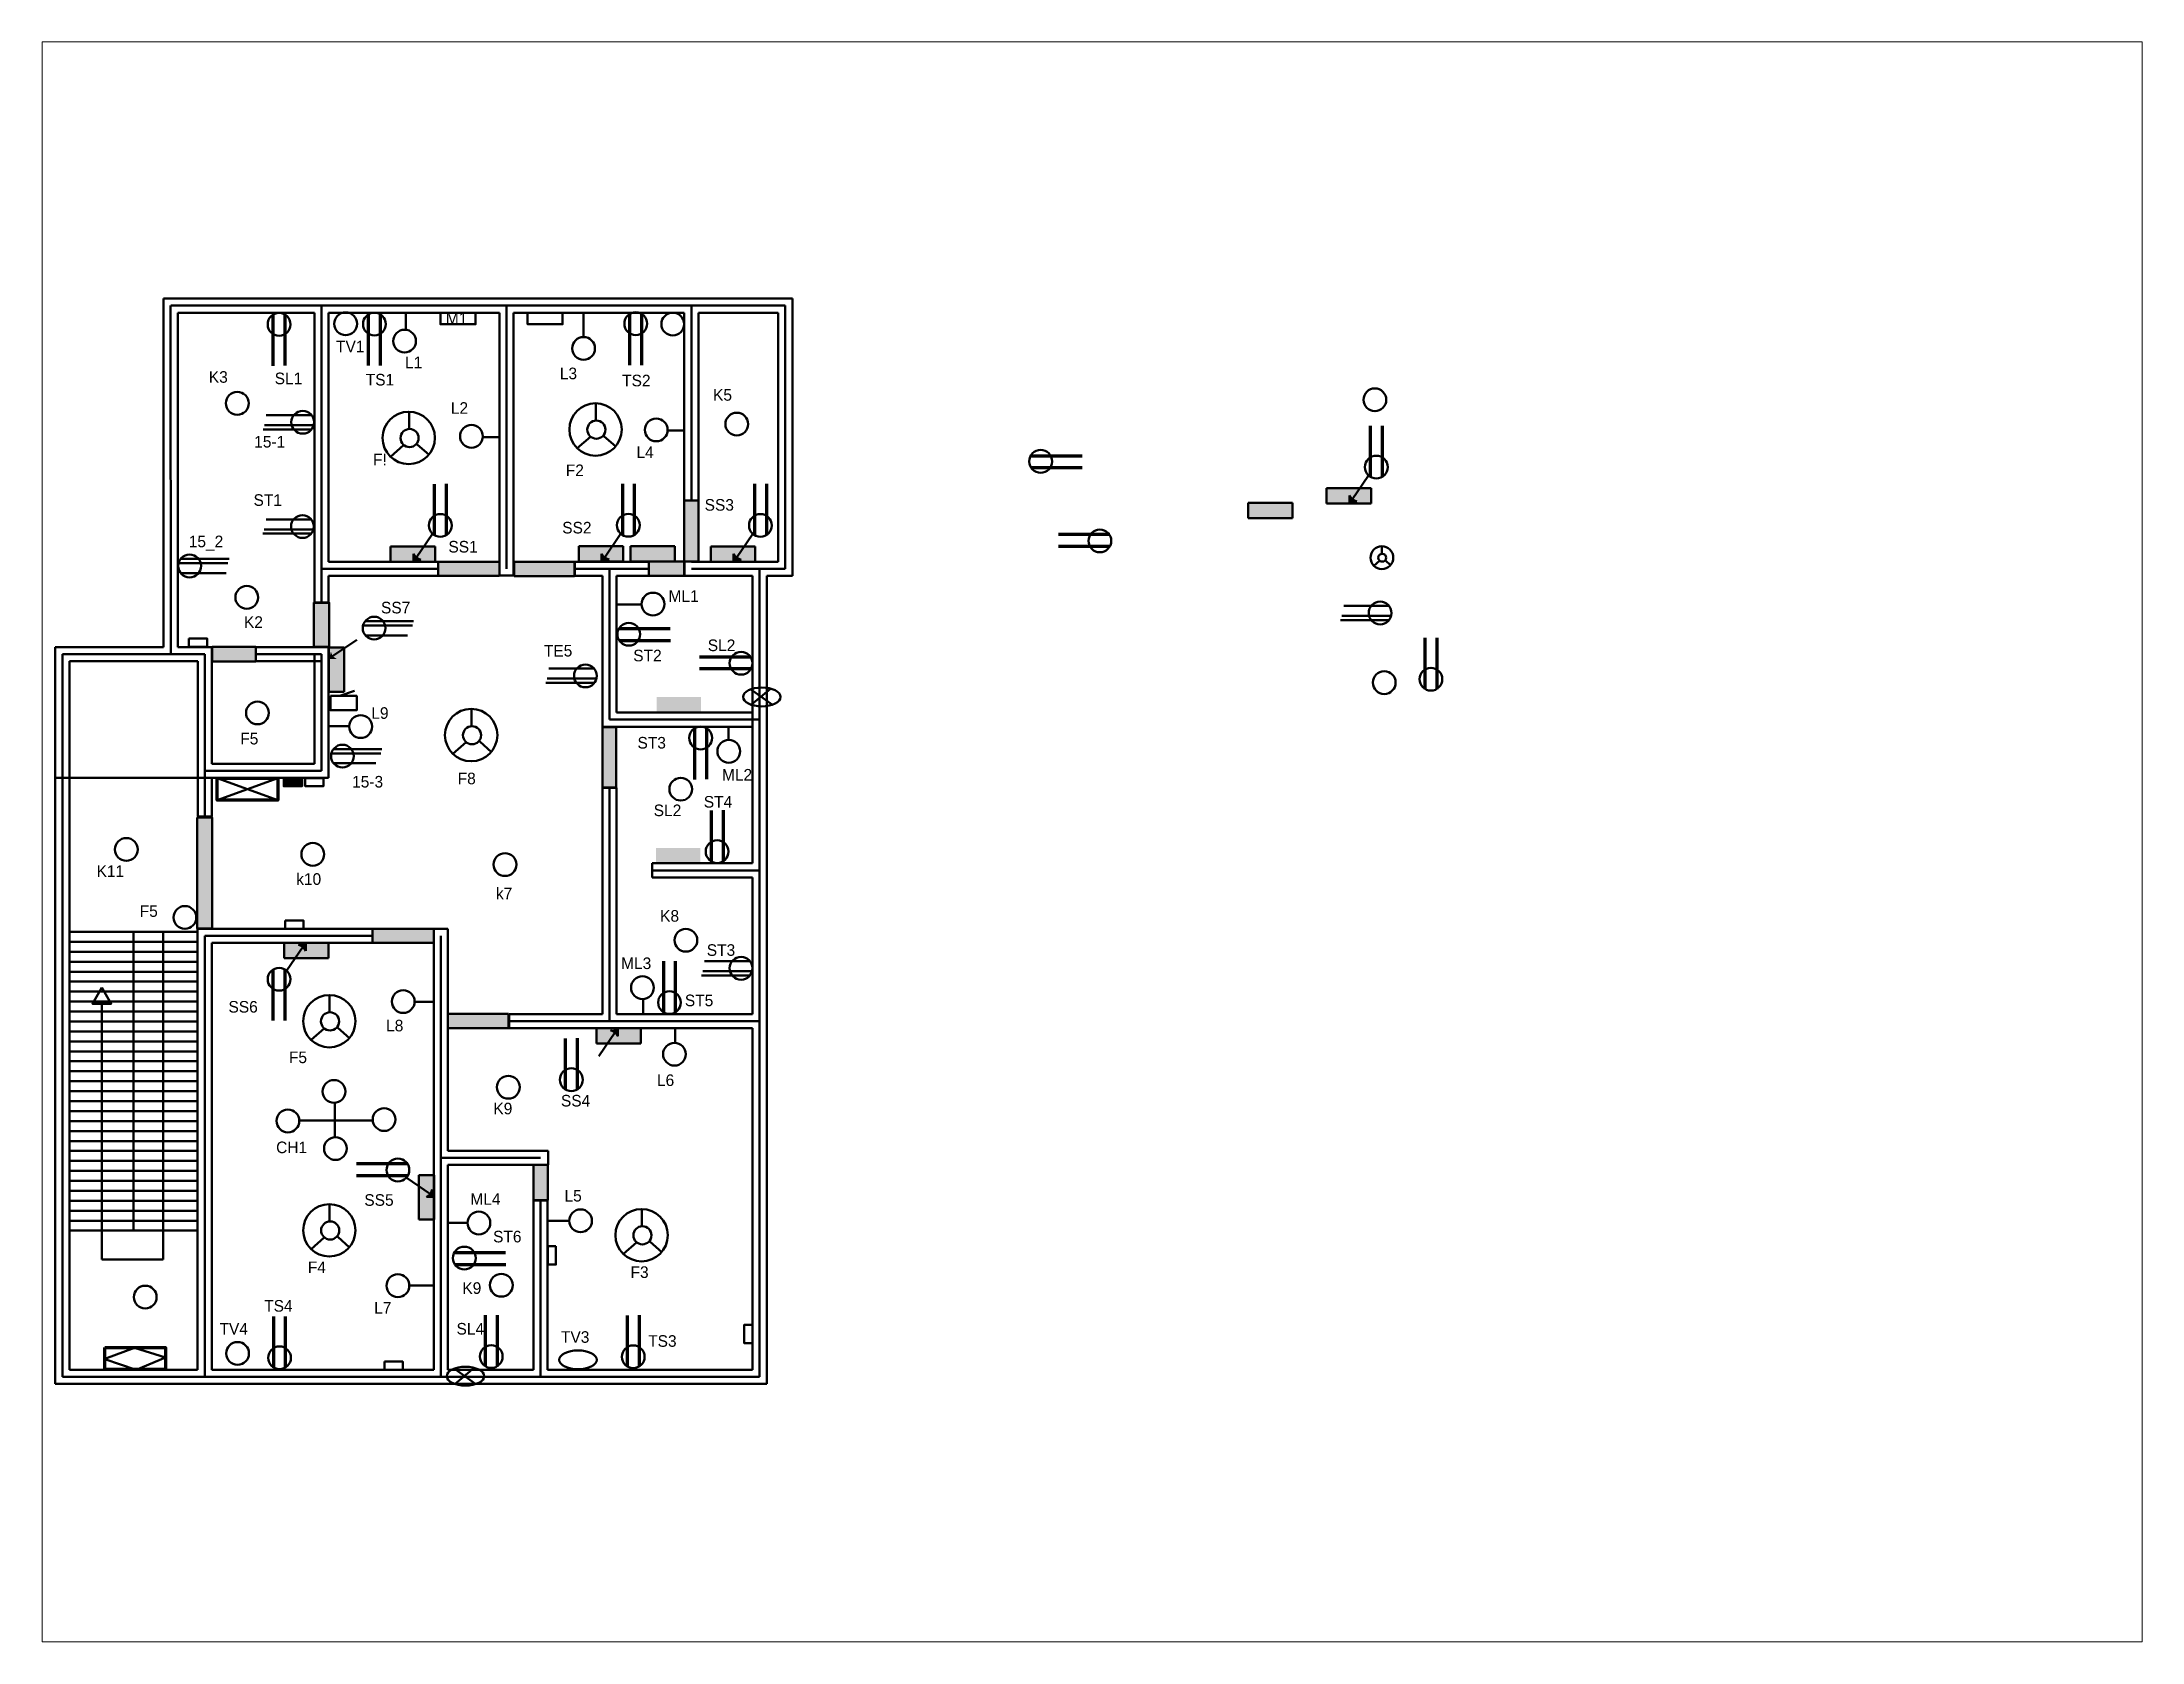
# Paper-space layout 'Layout1' of a CAD drawing. Header units: feet. Extents: x 1.05 to 9.45, y 0.8 to 7.2.
# The model-space entities are those that its viewports show. They can reach past a viewport. Long polylines and large blocks are cut down to what shows.
import ezdxf

# ---------------------------------------------------------------- set-up
doc = ezdxf.new("R2010")
doc.units = ezdxf.units.FT
doc.header["$LTSCALE"] = 0.5
doc.header["$MEASUREMENT"] = 0
doc.linetypes.add('ACAD_ISO03W100', pattern=[30, 12, -18])
doc.layers.add('Mota Line', color=7, linetype='Continuous', lineweight=70)

msp = doc.modelspace()

# ---------------------------------------------------------------- hatches: boundary and pattern name
at = {"lineweight": 50, "ltscale": 0.5, "true_color": 0xffffff}
h = msp.add_hatch(color=7, dxfattribs=at)
h.set_gradient(color1=(99, 100, 102), color2=(99, 100, 102), tint=1)
h.paths.add_polyline_path([(1387.7, 753.7), (1364.2, 753.7), (1364.2, 743), (1395.4, 743), (1395.4, 753.7), (1387.7, 753.7), (1382.2, 745.6), (1385.5, 744.4), (1380.2, 743.1), (1380.2, 748.5), (1382.2, 745.6), (1382.2, 745.6)])
h = msp.add_hatch(color=7, dxfattribs=at)
h.set_gradient(color1=(114, 116, 48), color2=(114, 116, 48), tint=1)
h.paths.add_polyline_path([(922.8, 745), (912.7, 745), (912.7, 702.1), (922.8, 702.1)])
h = msp.add_hatch(color=7, dxfattribs=at)
h.set_gradient(color1=(99, 100, 102), color2=(99, 100, 102), tint=1)
h.paths.add_polyline_path([(1332.6, 743.4), (1309.1, 743.4), (1309.1, 732.7), (1340.3, 732.7), (1340.3, 743.4), (1332.6, 743.4), (1327.1, 735.3), (1330.3, 734.1), (1325.1, 732.8), (1325.1, 738.2), (1327.1, 735.3), (1327.1, 735.3)])
h = msp.add_hatch(color=7, dxfattribs=at)
h.set_gradient(color1=(99, 100, 102), color2=(99, 100, 102), tint=1)
h.paths.add_polyline_path([(1340.3, 743.4), (1309.1, 743.4), (1309.1, 732.7), (1340.3, 732.7)])
h = msp.add_hatch(color=7, dxfattribs=at)
h.set_gradient(color2=(0, 0, 0), tint=1)
h.paths.add_polyline_path([(1382.2, 745.6), (1382.2, 745.6), (1380.2, 748.5), (1380.2, 743.1), (1385.5, 744.4)])
h = msp.add_hatch(color=7, dxfattribs=at)
h.set_gradient(color1=(99, 100, 102), color2=(99, 100, 102), tint=1)
h.paths.add_polyline_path([(729.8, 712.7), (706.3, 712.7), (706.3, 702), (737.5, 702), (737.5, 712.7), (729.8, 712.7), (724.3, 704.6), (727.6, 703.4), (722.3, 702.1), (722.3, 707.5), (724.3, 704.6), (724.3, 704.6)])
h = msp.add_hatch(color=7, dxfattribs=at)
h.set_gradient(color1=(99, 100, 102), color2=(99, 100, 102), tint=1)
h.paths.add_polyline_path([(862, 712.8), (838.6, 712.8), (838.6, 702.1), (869.8, 702.1), (869.8, 712.8), (862, 712.8), (856.6, 704.8), (859.8, 703.5), (854.6, 702.2), (854.6, 707.6), (856.6, 704.8), (856.6, 704.8)])
h = msp.add_hatch(color=7, dxfattribs=at)
h.set_gradient(color1=(99, 100, 102), color2=(99, 100, 102), tint=1)
h.paths.add_polyline_path([(898.3, 712.9), (874.9, 712.9), (874.9, 702.2), (906.1, 702.2), (906.1, 712.9), (898.3, 712.9), (892.9, 704.8), (896.1, 703.6), (890.9, 702.3), (890.9, 707.7), (892.9, 704.8), (892.9, 704.8)])
h = msp.add_hatch(color=7, dxfattribs=at)
h.set_gradient(color1=(99, 100, 102), color2=(99, 100, 102), tint=1)
h.paths.add_polyline_path([(906.1, 712.9), (874.9, 712.9), (874.9, 702.2), (906.1, 702.2)])
h = msp.add_hatch(color=7, dxfattribs=at)
h.set_gradient(color1=(99, 100, 102), color2=(99, 100, 102), tint=1)
h.paths.add_polyline_path([(954.8, 712.7), (931.4, 712.7), (931.4, 702), (962.6, 702), (962.6, 712.7), (954.8, 712.7), (949.4, 704.6), (952.6, 703.4), (947.4, 702.1), (947.4, 707.5), (949.4, 704.6), (949.4, 704.6)])
h = msp.add_hatch(color=7, dxfattribs=at)
h.set_gradient(color2=(0, 0, 0), tint=1)
h.paths.add_polyline_path([(724.3, 704.6), (724.3, 704.6), (722.3, 707.5), (722.3, 702.1), (727.6, 703.4)])
h = msp.add_hatch(color=7, dxfattribs=at)
h.set_gradient(color1=(114, 116, 48), color2=(114, 116, 48), tint=1)
h.paths.add_polyline_path([(782.7, 697), (782.7, 697), (782.7, 702), (739.7, 702), (739.7, 692.1), (782.7, 692.1)])
h = msp.add_hatch(color=7, dxfattribs=at)
h.set_gradient(color1=(114, 116, 48), color2=(114, 116, 48), tint=1)
h.paths.add_polyline_path([(835.5, 702), (793.2, 702), (793.2, 691.9), (835.5, 691.9)])
h = msp.add_hatch(color=7, dxfattribs=at)
h.set_gradient(color2=(0, 0, 0), tint=1)
h.paths.add_polyline_path([(856.6, 704.8), (856.6, 704.8), (854.6, 707.6), (854.6, 702.2), (859.8, 703.5)])
h = msp.add_hatch(color=7, dxfattribs=at)
h.set_gradient(color1=(114, 116, 48), color2=(114, 116, 48), tint=1)
h.paths.add_polyline_path([(912.6, 702.1), (887.7, 702.1), (887.7, 692), (912.6, 692)])
h = msp.add_hatch(color=7, dxfattribs=at)
h.set_gradient(color2=(0, 0, 0), tint=1)
h.paths.add_polyline_path([(949.4, 704.6), (949.4, 704.6), (947.4, 707.5), (947.4, 702.1), (952.6, 703.4)])
h = msp.add_hatch(color=7, dxfattribs=at)
h.set_gradient(color1=(114, 116, 48), color2=(114, 116, 48), tint=1)
h.paths.add_polyline_path([(663.1, 673.2), (662.7, 673.2), (662.7, 673), (652.3, 673), (652.3, 642.2), (663.1, 642.2)])
h = msp.add_hatch(color=7, dxfattribs=at)
h.set_gradient(color1=(114, 116, 48), color2=(114, 116, 48), tint=1)
h.paths.add_polyline_path([(611.5, 642.2), (580.9, 642.2), (580.9, 631.9), (611.5, 631.9)])
h = msp.add_hatch(color=7, dxfattribs=at)
h.set_gradient(color1=(99, 100, 102), color2=(99, 100, 102), tint=1)
h.paths.add_polyline_path([(673.6, 641.6), (662.9, 641.6), (662.9, 610.4), (673.6, 610.4)])
h = msp.add_hatch(color=7, dxfattribs=at)
h.set_gradient(color2=(0, 0, 0), tint=1)
h.paths.add_polyline_path([(665.5, 635.6), (665.5, 635.6), (668.4, 633.6), (663, 633.6), (664.3, 638.8)])
h = msp.add_hatch(color=7, dxfattribs=at)
h.set_gradient(color1=(99, 100, 102), color2=(99, 100, 102), tint=1)
h.paths.add_polyline_path([(924.4, 606.9), (893.2, 606.9), (893.2, 596.2), (924.4, 596.2)])
h = msp.add_hatch(color=7, dxfattribs=at)
h.set_gradient(color1=(114, 116, 48), color2=(114, 116, 48), tint=1)
h.paths.add_polyline_path([(864.7, 585.7), (855.2, 585.7), (855.2, 543.3), (864.7, 543.3)])
h.paths.add_polyline_path([(580.9, 522.1), (570.4, 522.1), (570.4, 444.2), (580.9, 444.2)])
h = msp.add_hatch(color=7, dxfattribs=at)
h.set_gradient(color1=(114, 116, 48), color2=(114, 116, 48), tint=1)
h.paths.add_polyline_path([(644, 549.9), (631.2, 549.9), (631.2, 544.1), (644, 544.1)])
h = msp.add_hatch(color=7, dxfattribs=at)
h.set_gradient(color1=(99, 100, 102), color2=(99, 100, 102), tint=1)
h.paths.add_polyline_path([(923.9, 500.8), (892.7, 500.8), (892.7, 490.1), (923.9, 490.1)])
h = msp.add_hatch(color=7, dxfattribs=at)
h.set_gradient(color1=(114, 116, 48), color2=(114, 116, 48), tint=1)
h.paths.add_polyline_path([(736.6, 444), (693.6, 444), (693.6, 434.1), (736.6, 434.1)])
h = msp.add_hatch(color=7, dxfattribs=at)
h.set_gradient(color1=(99, 100, 102), color2=(99, 100, 102), tint=1)
h.paths.add_polyline_path([(639.3, 423.3), (662.7, 423.3), (662.7, 434), (631.5, 434), (631.5, 423.3), (639.3, 423.3), (644.8, 431.4), (641.5, 432.6), (646.7, 433.9), (646.7, 428.5), (644.8, 431.4), (644.8, 431.4)])
h = msp.add_hatch(color=7, dxfattribs=at)
h.set_gradient(color2=(0, 0, 0), tint=1)
h.paths.add_polyline_path([(644.8, 431.4), (644.8, 431.4), (646.7, 428.5), (646.7, 433.9), (641.5, 432.6)])
h = msp.add_hatch(color=7, dxfattribs=at)
h.set_gradient(color1=(114, 116, 48), color2=(114, 116, 48), tint=1)
h.paths.add_polyline_path([(789.2, 384.1), (746.6, 384.1), (746.6, 374), (789.2, 374)])
h = msp.add_hatch(color=7, dxfattribs=at)
h.set_gradient(color1=(99, 100, 102), color2=(99, 100, 102), tint=1)
h.paths.add_polyline_path([(858.6, 363.4), (882.1, 363.4), (882.1, 374.1), (850.9, 374.1), (850.9, 363.4), (858.6, 363.4), (864.1, 371.4), (860.9, 372.7), (866.1, 373.9), (866.1, 368.5), (864.1, 371.4), (864.1, 371.4)])
h = msp.add_hatch(color=7, dxfattribs=at)
h.set_gradient(color2=(0, 0, 0), tint=1)
h.paths.add_polyline_path([(864.1, 371.4), (864.1, 371.4), (866.1, 368.5), (866.1, 373.9), (860.9, 372.7)])
h = msp.add_hatch(color=7, dxfattribs=at)
h.set_gradient(color1=(99, 100, 102), color2=(99, 100, 102), tint=1)
h.paths.add_polyline_path([(726.2, 263), (726.2, 239.6), (736.9, 239.6), (736.9, 270.8), (726.2, 270.8), (726.2, 263), (734.2, 257.5), (735.5, 260.8), (736.7, 255.5), (731.4, 255.5), (734.2, 257.5), (734.2, 257.5)])
h = msp.add_hatch(color=7, dxfattribs=at)
h.set_gradient(color1=(114, 116, 48), color2=(114, 116, 48), tint=1)
h.paths.add_polyline_path([(816.7, 278), (806.6, 278), (806.6, 253.2), (816.7, 253.2)])
h = msp.add_hatch(color=7, dxfattribs=at)
h.set_gradient(color2=(0, 0, 0), tint=1)
h.paths.add_polyline_path([(734.2, 257.5), (734.2, 257.5), (731.4, 255.5), (736.7, 255.5), (735.5, 260.8)])

# ---------------------------------------------------------------- linework, layer by layer
at = {"linetype": 'Continuous', "lineweight": 50, "ltscale": 0.5}
for p, q in [((546.6, 882.1), (546.6, 887)), ((551.7, 887), (546.6, 887)), ((551.7, 887), (575.7, 887)), ((575.7, 887), (657.7, 887)), ((657.7, 887), (787.7, 887)), ((787.7, 887), (917.7, 887)), ((917.7, 887), (983.7, 887)), ((983.7, 887), (988.7, 887)), ((988.7, 882), (988.7, 887)), ((546.6, 882.1), (546.7, 642)), ((556.6, 877), (575.7, 877)), ((556.6, 877), (556.7, 642)), ((575.7, 877), (652.7, 877)), ((652.7, 877), (652.7, 697)), ((662.7, 877), (782.7, 877)), ((662.7, 877), (662.7, 702)), ((782.7, 882.2), (782.7, 882)), ((782.7, 877), (782.7, 697)), ((792.7, 882.2), (792.7, 882)), ((792.7, 877), (912.7, 877)), ((792.7, 877), (792.7, 692.2)), ((912.7, 877), (912.7, 745)), ((922.7, 877), (978.7, 877)), ((922.7, 877), (922.7, 745)), ((978.7, 877), (978.7, 702)), ((988.7, 882), (988.7, 697)), ((912.7, 745), (922.7, 745)), ((652.7, 697), (652.7, 673)), ((739.7, 702), (662.7, 702)), ((739.7, 702), (739.7, 692)), ((887.7, 702), (835.7, 702)), ((835.7, 702), (835.7, 692)), ((887.7, 702), (887.7, 692)), ((912.8, 702.1), (912.8, 692)), ((978.7, 702), (917.7, 702)), ((988.7, 697), (988.7, 692)), ((739.7, 692), (662.7, 692)), ((662.7, 692), (662.7, 673)), ((783.3, 692.2), (793.3, 692.2)), ((855.1, 692), (835.7, 692)), ((855.1, 591), (855.1, 692)), ((887.7, 692), (865.1, 692)), ((865.1, 596), (865.1, 692)), ((960.6, 692), (912.8, 692)), ((960.6, 591), (960.6, 692)), ((983.7, 692), (970.6, 692)), ((970.6, 591), (970.6, 692)), ((983.7, 692), (988.7, 692)), ((652.7, 673), (662.7, 673)), ((470.6, 637), (470.6, 642)), ((475.6, 642), (470.6, 642)), ((470.6, 637), (470.6, 555)), ((470.6, 637), (470.6, 129)), ((546.7, 642), (475.6, 642)), ((546.7, 637), (546.7, 637)), ((551.7, 642), (551.7, 642)), ((556.7, 642), (575.7, 642)), ((575.7, 642), (580.7, 642)), ((580.7, 637), (580.7, 642)), ((580.7, 637), (580.7, 560)), ((611.7, 642), (657.7, 642)), ((652.7, 637), (652.7, 560)), ((657.7, 642), (662.7, 642)), ((662.7, 637), (662.7, 642)), ((662.7, 637), (662.7, 555)), ((551.7, 632), (480.6, 632)), ((480.6, 632), (480.6, 555)), ((480.6, 632), (480.6, 444)), ((551.7, 632), (570.7, 632)), ((570.7, 632), (570.7, 555)), ((611.7, 632), (657.7, 632)), ((855.1, 591), (855.1, 586)), ((960.6, 596), (865.1, 596)), ((960.6, 490), (960.6, 591)), ((970.6, 485), (970.6, 591)), ((860.1, 586), (855.1, 586)), ((960.6, 586), (860.1, 586)), ((580.7, 550), (470.6, 550)), ((570.7, 555), (570.7, 523)), ((580.7, 560), (652.7, 560)), ((580.7, 550), (580.7, 523)), ((580.7, 550), (657.7, 550)), ((657.7, 550), (662.7, 550)), ((662.7, 555), (662.7, 550)), ((855.1, 543), (855.1, 384)), ((855.1, 543), (865.1, 543)), ((865.1, 543), (865.1, 384)), ((570.7, 523), (580.7, 523)), ((960.6, 490), (890.1, 490)), ((890.1, 490), (890.1, 480)), ((960.6, 480), (890.1, 480)), ((960.6, 384), (960.6, 480)), ((970.6, 379), (970.6, 485)), ((480.6, 444), (480.6, 434)), ((570.6, 434), (570.6, 444)), ((575.7, 444), (570.6, 444)), ((693.6, 444), (575.7, 444)), ((693.6, 444), (693.6, 434)), ((736.6, 444), (746.6, 444)), ((746.6, 288), (746.6, 444)), ((570.6, 441.8), (480.6, 441.8)), ((570.6, 434.8), (480.6, 434.8)), ((480.6, 434), (480.6, 134)), ((525.6, 441.8), (525.6, 231.8)), ((546.3, 441.8), (546.3, 211.5)), ((570.6, 134), (570.6, 434)), ((580.6, 134), (580.6, 434)), ((693.6, 434), (580.6, 434)), ((736.6, 134), (736.6, 439)), ((570.6, 427.8), (480.6, 427.8)), ((570.6, 420.8), (480.6, 420.8)), ((570.6, 413.8), (480.6, 413.8)), ((570.6, 406.8), (480.6, 406.8)), ((570.6, 399.8), (480.6, 399.8)), ((570.6, 392.8), (480.6, 392.8)), ((570.6, 385.8), (480.6, 385.8)), ((503.3, 211.5), (503.3, 391.3)), ((855.1, 384), (789.6, 384)), ((789.6, 384), (789.6, 374)), ((960.6, 384), (865.1, 384)), ((570.6, 378.8), (480.6, 378.8)), ((570.6, 371.8), (480.6, 371.8)), ((960.6, 374), (789.6, 374)), ((960.6, 283), (960.6, 374)), ((970.6, 283), (970.6, 379)), ((570.6, 364.8), (480.6, 364.8)), ((570.6, 357.8), (480.6, 357.8)), ((570.6, 350.8), (480.6, 350.8)), ((570.6, 343.8), (480.6, 343.8)), ((570.6, 336.8), (480.6, 336.8)), ((570.6, 329.8), (480.6, 329.8)), ((570.6, 322.8), (480.6, 322.8)), ((570.6, 315.8), (480.6, 315.8)), ((570.6, 308.8), (480.6, 308.8)), ((570.6, 301.8), (480.6, 301.8)), ((570.6, 294.8), (480.6, 294.8)), ((570.6, 287.8), (480.6, 287.8)), ((570.6, 280.8), (480.6, 280.8)), ((816.9, 288), (746.6, 288)), ((816.9, 288), (816.9, 278)), ((960.6, 134), (960.6, 283)), ((970.6, 129), (970.6, 283)), ((570.6, 273.8), (480.6, 273.8)), ((570.6, 266.8), (480.6, 266.8)), ((746.6, 134), (746.6, 278)), ((811.6, 278), (746.6, 278)), ((570.6, 259.8), (480.6, 259.8)), ((570.6, 252.8), (480.6, 252.8)), ((806.6, 134), (806.6, 253)), ((806.6, 253), (816.6, 253)), ((816.6, 134), (816.6, 253)), ((570.6, 245.8), (480.6, 245.8)), ((570.6, 238.8), (480.6, 238.8)), ((570.6, 231.8), (480.6, 231.8)), ((546.3, 211.5), (503.3, 211.5)), ((480.6, 134), (570.6, 134)), ((575.6, 134), (575.6, 134)), ((580.6, 134), (736.6, 134)), ((746.6, 134), (806.6, 134)), ((816.6, 134), (960.6, 134)), ((470.6, 129), (470.6, 124)), ((475.6, 124), (470.6, 124)), ((475.6, 124), (575.6, 124)), ((575.6, 124), (741.6, 124)), ((741.6, 124), (811.6, 124)), ((811.6, 124), (965.6, 124)), ((965.6, 124), (970.6, 124)), ((970.6, 129), (970.6, 124))]:
    msp.add_line(p, q, dxfattribs=at)
at = {"linetype": 'ACAD_ISO03W100', "lineweight": 50, "ltscale": 0.5}
for p, q in [((551.6, 882.1), (551.7, 637)), ((551.7, 882), (575.7, 882)), ((575.7, 882), (657.7, 882)), ((657.7, 882), (787.7, 882)), ((657.7, 882), (657.7, 697)), ((787.7, 882.2), (787.7, 697)), ((787.7, 882), (917.7, 882)), ((917.7, 882), (983.7, 882)), ((917.7, 882), (917.7, 745)), ((983.7, 882), (983.7, 697)), ((657.7, 697), (657.7, 673)), ((739.7, 697), (657.7, 697)), ((887.7, 697), (835.7, 697)), ((860.1, 591), (860.1, 697)), ((983.7, 697), (917.7, 697)), ((965.6, 591), (965.6, 697)), ((551.7, 637), (475.6, 637)), ((475.6, 637), (475.6, 129)), ((475.6, 637), (475.6, 555)), ((551.7, 637), (575.7, 637)), ((575.7, 637), (575.7, 555)), ((611.7, 637), (657.7, 637)), ((657.7, 637), (657.7, 555)), ((965.6, 591), (860.1, 591)), ((965.6, 485), (965.6, 591)), ((575.7, 555), (575.7, 523)), ((575.7, 555), (657.7, 555)), ((860.1, 543), (860.1, 379)), ((965.6, 485), (890.1, 485)), ((965.6, 379), (965.6, 485)), ((475.6, 439), (475.6, 439)), ((575.6, 129), (575.7, 439)), ((693.6, 439), (575.7, 439)), ((741.6, 129), (741.6, 439)), ((965.6, 379), (789.6, 379)), ((965.6, 283), (965.6, 379)), ((811.6, 283), (741.6, 283)), ((965.6, 129), (965.6, 283)), ((811.6, 129), (811.6, 253)), ((475.6, 129), (575.6, 129)), ((575.6, 129), (741.6, 129)), ((741.6, 129), (811.6, 129)), ((811.6, 129), (965.6, 129))]:
    msp.add_line(p, q, dxfattribs=at)
at = {"color": 7, "lineweight": 50, "ltscale": 0.5, "true_color": 0xffffff}
for p, q in [((717, 865.1), (717, 877.1)), ((841.8, 859.9), (841.8, 876.9)), ((850.6, 801), (850.6, 813)), ((652.4, 798), (617.6, 798)), ((620.9, 805), (618.9, 805)), ((650.6, 805), (620.9, 805)), ((719.3, 795.1), (719.3, 807.1)), ((650.8, 795), (616.7, 795)), ((715.4, 783.9), (706.2, 775.8)), ((725, 784.4), (733.3, 777)), ((771.1, 789.6), (782.7, 789.6)), ((846.7, 789.8), (837.5, 781.7)), ((856.2, 790.3), (864.5, 782.9)), ((901, 794.1), (912.5, 794.1)), ((1364.2, 743), (1364.2, 753.7)), ((1364.2, 753.7), (1395.4, 753.7)), ((1393.7, 762.6), (1382.2, 745.6)), ((1395.4, 753.7), (1395.4, 743)), ((1309.1, 732.7), (1309.1, 743.4)), ((1309.1, 743.4), (1340.3, 743.4)), ((1340.3, 743.4), (1340.3, 732.7)), ((1395.4, 743), (1364.2, 743)), ((1382.2, 745.6), (1380.2, 748.5)), ((1380.2, 748.5), (1380.2, 743.1)), ((1385.5, 744.4), (1380.2, 743.1)), ((1382.2, 745.6), (1385.5, 744.4)), ((652.2, 724.7), (617.4, 724.7)), ((620.8, 731.7), (618.7, 731.7)), ((650.4, 731.7), (620.8, 731.7)), ((1340.3, 732.7), (1309.1, 732.7)), ((650.6, 721.7), (616.5, 721.7)), ((706.3, 702), (706.3, 712.7)), ((706.3, 712.7), (737.5, 712.7)), ((735.8, 721.5), (724.3, 704.6)), ((737.5, 712.7), (737.5, 702)), ((838.6, 702.1), (838.6, 712.8)), ((838.6, 712.8), (869.8, 712.8)), ((868.1, 721.7), (856.6, 704.8)), ((869.8, 712.8), (869.8, 702.1)), ((874.9, 702.2), (874.9, 712.9)), ((874.9, 712.9), (906.1, 712.9)), ((906.1, 712.9), (906.1, 702.2)), ((931.4, 702), (931.4, 712.7)), ((931.4, 712.7), (962.6, 712.7)), ((960.9, 721.6), (949.4, 704.6)), ((962.6, 712.7), (962.6, 702)), ((1403.1, 707.5), (1403.1, 712.7)), ((557.2, 700.9), (591.9, 700.9)), ((558.7, 703.9), (592.8, 703.9)), ((558.9, 694), (588.6, 694)), ((588.6, 694), (590.6, 694)), ((737.5, 702), (706.3, 702)), ((724.3, 704.6), (722.3, 707.5)), ((722.3, 707.5), (722.3, 702.1)), ((727.6, 703.4), (722.3, 702.1)), ((724.3, 704.6), (727.6, 703.4)), ((869.8, 702.1), (838.6, 702.1)), ((856.6, 704.8), (854.6, 707.6)), ((854.6, 707.6), (854.6, 702.3)), ((859.8, 703.5), (854.6, 702.2)), ((856.6, 704.8), (859.8, 703.5)), ((906.1, 702.2), (874.9, 702.2)), ((962.6, 702), (931.4, 702)), ((949.4, 704.6), (947.4, 707.5)), ((947.4, 707.5), (947.4, 702.1)), ((952.6, 703.4), (947.4, 702.1)), ((949.3, 704.7), (952.6, 703.4)), ((1401.4, 702.6), (1397.4, 699)), ((1405.6, 702.8), (1409.2, 699.6)), ((882.4, 671.8), (865.1, 671.8)), ((1378.2, 670.9), (1376.2, 670.9)), ((1407.9, 670.9), (1378.2, 670.9)), ((686.8, 657.2), (721.6, 657.2)), ((688.4, 660.2), (722.4, 660.2)), ((688.6, 650.2), (718.2, 650.2)), ((1408.1, 660.9), (1374, 660.9)), ((1409.7, 663.9), (1374.9, 663.9)), ((662.9, 610.4), (662.9, 641.6)), ((662.9, 641.6), (673.6, 641.6)), ((682.5, 647.1), (665.5, 635.6)), ((673.6, 641.6), (673.6, 610.4)), ((819.6, 626.8), (817.6, 626.8)), ((849.3, 626.8), (819.6, 626.8)), ((673.6, 610.4), (662.9, 610.4)), ((670.6, 607.7), (680.9, 611.2)), ((849.5, 616.8), (815.4, 616.8)), ((851, 619.8), (816.2, 619.8)), ((959.3, 612.3), (974.6, 601.3)), ((973.3, 612.7), (960, 601.6)), ((763.2, 586.2), (763.2, 598.3)), ((677.2, 586.3), (662.7, 586.3)), ((943.7, 585.9), (943.7, 576.7)), ((664.5, 567.2), (699.3, 567.2)), ((666.1, 570.2), (700.2, 570.2)), ((759.3, 575.1), (750.1, 566.9)), ((768.9, 575.5), (777.2, 568.1)), ((584.3, 549.9), (627, 534.4)), ((584.4, 534.4), (627, 549.8)), ((666.3, 560.3), (695.9, 560.3)), ((631.5, 423.3), (631.5, 434)), ((631.5, 434), (662.7, 434)), ((633.2, 414.5), (644.8, 431.4)), ((641.5, 432.6), (646.7, 433.9)), ((644.8, 431.4), (641.5, 432.6)), ((644.8, 431.4), (646.7, 428.5)), ((646.7, 428.5), (646.7, 433.9)), ((662.7, 434), (662.7, 423.3)), ((662.7, 423.3), (631.5, 423.3)), ((960.5, 414.2), (925.7, 414.2)), ((929, 421.2), (927, 421.2)), ((958.7, 421.2), (929, 421.2)), ((958.9, 411.2), (924.8, 411.2)), ((663.4, 385.1), (663.4, 397.1)), ((723, 392.7), (736.8, 392.7)), ((883.9, 384.1), (883.9, 394.4)), ((659.5, 373.9), (650.4, 365.8)), ((669.1, 374.4), (677.4, 367)), ((882.5, 374), (849.5, 374)), ((850.9, 363.4), (850.9, 374.1)), ((852.6, 354.5), (864.1, 371.4)), ((864.1, 371.4), (860.9, 372.7)), ((864.1, 371.4), (866.1, 368.5)), ((866.1, 368.5), (866.1, 373.9)), ((882.1, 374.1), (882.1, 363.4)), ((906.2, 363.8), (906.2, 374.1)), ((882.1, 363.4), (850.9, 363.4)), ((667, 321.6), (667, 297.5)), ((642.1, 309.1), (693.6, 309.1)), ((717.3, 269.1), (734.2, 257.5)), ((726.2, 270.8), (736.9, 270.8)), ((726.2, 239.6), (726.2, 270.8)), ((736.9, 270.8), (736.9, 239.6)), ((734.2, 257.5), (731.4, 255.5)), ((731.4, 255.5), (736.7, 255.5)), ((734.2, 257.5), (735.5, 260.8)), ((735.5, 260.8), (736.7, 255.6)), ((663.4, 238.1), (663.4, 250.2)), ((736.9, 239.6), (726.2, 239.6)), ((760.1, 237.2), (746.5, 237.2)), ((831.7, 238.7), (816.5, 238.7)), ((882.9, 234.7), (882.9, 246.7)), ((659.5, 226.9), (650.4, 218.8)), ((669.1, 227.4), (677.4, 220)), ((879, 223.5), (869.9, 215.4)), ((888.6, 224), (896.9, 216.6)), ((719.3, 193.3), (736.5, 193.3)), ((505.5, 141.6), (526.2, 149.5)), ((526.2, 149.5), (548, 142.7)), ((527.5, 134), (505.5, 141.5)), ((548, 142.7), (527.5, 134)), ((751, 134.9), (766.2, 123.9)), ((765, 135.3), (751.6, 124.2))]:
    msp.add_line(p, q, dxfattribs=at)
for points in [[(741.3, 877), (766, 877), (766, 868.9), (741.3, 868.9)], [(802.6, 877), (827.2, 877), (827.2, 868.9), (802.6, 868.9)], [(912.7, 745), (922.8, 745), (922.8, 702.1), (912.7, 702.1)], [(739.7, 702), (782.7, 702), (782.7, 692.1), (739.7, 692.1)], [(835.5, 702), (793.2, 702), (793.2, 691.9), (835.5, 691.9)], [(887.7, 702.1), (912.6, 702.1), (912.6, 692), (887.7, 692)], [(652.3, 673.2), (663.1, 673.2), (663.1, 642.2), (652.3, 642.2)], [(564.5, 648), (577.4, 648), (577.4, 642.2), (564.5, 642.2)], [(611.5, 642.2), (580.9, 642.2), (580.9, 631.9), (611.5, 631.9)], [(664, 607.6), (682.5, 607.6), (682.5, 597.6), (664, 597.6)], [(855.2, 585.7), (864.7, 585.7), (864.7, 543.3), (855.2, 543.3)], [(631.2, 549.9), (644, 549.9), (644, 544.1), (631.2, 544.1)], [(646.3, 549.9), (659.1, 549.9), (659.1, 544.1), (646.3, 544.1)], [(570.4, 522.1), (580.9, 522.1), (580.9, 444.2), (570.4, 444.2)], [(632.2, 449.8), (645, 449.8), (645, 444), (632.2, 444)], [(693.6, 444), (736.6, 444), (736.6, 434.1), (693.6, 434.1)], [(789.2, 384.1), (746.6, 384.1), (746.6, 374), (789.2, 374)], [(806.6, 253.2), (816.7, 253.2), (816.7, 278), (806.6, 278)], [(822.5, 220.8), (822.5, 207.9), (816.8, 207.9), (816.8, 220.8)], [(960.6, 165.6), (960.6, 152.7), (954.8, 152.7), (954.8, 165.6)], [(702, 139.8), (714.8, 139.8), (714.8, 134), (702, 134)]]:
    msp.add_lwpolyline(points, close=True, dxfattribs=at)
at = {"color": 7, "lineweight": 120, "ltscale": 0.5, "true_color": 0xffffff}
for points in [[(584.4, 549.8), (627, 549.8), (627, 534.4), (584.4, 534.4)], [(505.3, 149.6), (548, 149.6), (548, 134.1), (505.3, 134.1)]]:
    msp.add_lwpolyline(points, close=True, dxfattribs=at)
at = {"linetype": 'Continuous', "lineweight": 50, "ltscale": 0.5}
msp.add_lwpolyline([(503.3, 402.7), (496.7, 391.3), (509.9, 391.3)], close=True, dxfattribs=at)
at = {"color": 7, "linetype": 'Continuous', "lineweight": 50, "ltscale": 0.5, "true_color": 0xffffff}
for centre, radius in [((627.9, 868.8), 8.01), ((674.7, 869.2), 8.01), ((694.9, 869), 8.01), ((878.6, 869.3), 8.01), ((904.6, 869), 8.01), ((716.1, 857), 8.01), ((841.9, 851.9), 8.01), ((598.5, 813.3), 8.01), ((850.3, 794.9), 18.4), ((1398.1, 815.8), 8.01), ((644.5, 800), 8.01), ((719, 789), 18.4), ((763.1, 790.1), 8.01), ((893, 794.6), 8.01), ((949.6, 798.7), 8.01), ((1163.2, 772.5), 8.01), ((1399.1, 768.5), 8.01), ((644.3, 726.7), 8.01), ((741.2, 727.5), 8.01), ((873.4, 727.6), 8.01), ((966.2, 727.5), 8.01), ((1204.8, 716.6), 8.01), ((1403, 704.8), 8.01), ((565, 699), 8.01), ((605.2, 676.9), 8.01), ((890.7, 672.2), 8.01), ((1401.8, 665.9), 8.01), ((694.7, 655.3), 8.01), ((873.7, 651), 8.01), ((952.6, 630.6), 8.01), ((843.2, 621.7), 8.01), ((1404.7, 617), 8.01), ((1437.5, 619.4), 8.01), ((612.7, 595.7), 8.01), ((685.2, 586.1), 8.01), ((762.9, 580.1), 18.4), ((924.2, 578.1), 8.01), ((944, 568.7), 8.01), ((672.4, 565.3), 8.01), ((910.2, 542.1), 8.01), ((520.5, 499.7), 8.01), ((651.6, 496.3), 8.01), ((935.8, 498.2), 8.01), ((786.7, 489.1), 8.01), ((561.7, 451.9), 8.01), ((913.8, 435.9), 8.01), ((627.9, 408.5), 8.01), ((952.6, 416.2), 8.01), ((715.1, 392.8), 8.01), ((883.3, 402.6), 8.01), ((902.3, 392.1), 8.01), ((663.2, 379), 18.4), ((905.8, 355.8), 8.01), ((789, 332.6), 8.01), ((833.3, 337.9), 8.01), ((666.5, 329.6), 8.01), ((634.1, 308.9), 8.01), ((701.7, 309.9), 8.01), ((667.5, 289.5), 8.01), ((711.4, 274.4), 8.01), ((663.2, 232), 18.4), ((768.3, 237.2), 8.01), ((839.8, 238.7), 8.01), ((882.7, 228.6), 18.4), ((758.1, 212.5), 8.01), ((533.8, 185.1), 8.01), ((711.4, 193.1), 8.01), ((784.1, 193.4), 8.01), ((598.7, 145.5), 8.01), ((628.2, 142.4), 8.01), ((777, 143.3), 8.01), ((876.8, 143.1), 8.01)]:
    msp.add_circle(centre, radius, dxfattribs=at)
at = {"color": 7, "lineweight": 50, "ltscale": 0.5, "true_color": 0xffffff}
for centre, radius in [((850.9, 794.8), 6.36), ((719.6, 788.9), 6.36), ((1403.3, 704.8), 2.78), ((763.5, 580), 6.36), ((663.7, 378.9), 6.36), ((663.8, 231.9), 6.36), ((883.3, 228.5), 6.36)]:
    msp.add_circle(centre, radius, dxfattribs=at)
for centre in [(967.2, 606.9), (758.9, 129.5), (838, 141)]:
    msp.add_ellipse(centre, major_axis=(13.2, 0), ratio=0.500367, dxfattribs=at)
at = {"layer": 'Mota Line', "linetype": 'Continuous', "lineweight": 80, "ltscale": 0.5, "transparency": 33554577}
for p, q in [((623.5, 875.7), (623.5, 839.7)), ((690.5, 876), (690.5, 839.9)), ((874.3, 876.2), (874.3, 840.1)), ((1403.4, 761.6), (1403.4, 797.6)), ((1156.3, 768.2), (1192.4, 768.2)), ((745.5, 720.6), (745.5, 756.6)), ((877.8, 720.7), (877.8, 756.8)), ((970.6, 720.6), (970.6, 756.7)), ((1211.7, 721), (1175.7, 721)), ((866.8, 646.7), (902.9, 646.7)), ((959.5, 634.9), (923.4, 634.9)), ((1441.9, 612.4), (1441.9, 648.5)), ((919.9, 585), (919.9, 549)), ((940.2, 491.2), (940.2, 527.3)), ((623.6, 415.4), (623.6, 379.4)), ((906.6, 385.2), (906.6, 421.3)), ((837.7, 331), (837.7, 367)), ((718.3, 278.7), (682.2, 278.7)), ((751.2, 208.1), (787.2, 208.1)), ((632.5, 135.5), (632.5, 171.5)), ((781.3, 136.3), (781.3, 172.4)), ((881.1, 136.2), (881.1, 172.3))]:
    msp.add_line(p, q, dxfattribs=at)
at = {"layer": 'Mota Line', "linetype": 'Continuous', "lineweight": 120, "ltscale": 0.5, "transparency": 33554676}
for p, q in [((631.9, 875.8), (631.9, 839.8)), ((698.9, 876), (698.9, 840)), ((882.6, 876.3), (882.6, 840.2)), ((1395.1, 761.5), (1395.1, 797.6)), ((1156.2, 776.5), (1192.3, 776.5)), ((737.2, 720.5), (737.2, 756.5)), ((869.4, 720.6), (869.4, 756.7)), ((962.2, 720.5), (962.2, 756.6)), ((1211.8, 712.7), (1175.8, 712.7)), ((866.7, 655), (902.8, 655)), ((1433.5, 612.3), (1433.5, 648.4)), ((959.6, 626.6), (923.5, 626.6)), ((928.2, 585.1), (928.2, 549.1)), ((931.8, 491.2), (931.8, 527.2)), ((631.9, 415.5), (631.9, 379.5)), ((898.3, 385.1), (898.3, 421.2)), ((829.3, 330.9), (829.3, 366.9)), ((718.4, 270.4), (682.3, 270.4)), ((751.1, 216.5), (787.1, 216.5)), ((624.2, 135.4), (624.2, 171.4)), ((773, 136.3), (773, 172.3)), ((872.8, 136.1), (872.8, 172.2))]:
    msp.add_line(p, q, dxfattribs=at)

# ---------------------------------------------------------------- texts
at = {"color": 7, "lineweight": 50, "ltscale": 0.5, "true_color": 0xffffff, "char_height": 8.15, "attachment_point": 1}
for s, insert in [('M1', (745.1, 877.1)), ('TV1', (667.9, 857.4)), ('L1', (716.4, 846.1)), ('K3', (578.5, 835.9)), ('SL1', (624.8, 834.9)), ('TS1', (688.8, 834)), ('L3', (825.2, 838.4)), ('TS2', (869, 833.4)), ('L2', (748.6, 814.1)), ('K5', (932.9, 823.3)), ('15-1', (610.4, 790.4)), ('L4', (879.1, 783)), ('F!', (693.9, 777.9)), ('F2', (829.4, 770.3)), ('ST1', (609.9, 749.4)), ('SS3', (927, 746)), ('SS2', (826.9, 730)), ('15_2', (564.4, 720.3)), ('SS1', (746.9, 716.6)), ('ML1', (901.6, 681.9)), ('SS7', (699.5, 673.8)), ('K2', (603.2, 663.6)), ('TE5', (814, 643.5)), ('ST2', (876.8, 640.1)), ('SL2', (929.2, 647.3)), ('L9', (692.7, 599.7)), ('F5', (600.6, 581.7)), ('ST3', (879.8, 578.8)), ('15-3', (679.2, 551.4)), ('F8', (753.4, 553.7)), ('ML2', (939.2, 556.3)), ('SL2', (891.2, 531.3)), ('ST4', (926.4, 537.3)), ('K11', (499.6, 488.6)), ('k10', (639.9, 483)), ('k7', (780.3, 472.9)), ('F5', (529.9, 460.5)), ('K8', (895.7, 457.1)), ('ST3', (928.5, 433.1)), ('ML3', (868.3, 423.8)), ('SS6', (592.3, 393.2)), ('ST5', (913.1, 397.7)), ('L8', (703.1, 380)), ('F5', (634.8, 357.7)), ('L6', (893.5, 341.6)), ('SS4', (826, 327.2)), ('K9', (778.5, 321.7)), ('CH1', (625.8, 294.4)), ('SS5', (687.8, 257.4)), ('ML4', (762.3, 258.1)), ('L5', (828.5, 260.4)), ('ST6', (778.3, 231.7)), ('F4', (648.1, 210.1)), ('F3', (874.9, 206.7)), ('K9', (756.7, 195.5)), ('TS4', (617.4, 183)), ('L7', (694.7, 181.6)), ('TV4', (586, 166.9)), ('SL4', (752.6, 166.9)), ('TV3', (826, 161.1)), ('TS3', (887.3, 158.3))]:
    msp.add_mtext_dynamic_manual_height_columns(s, width=29.529, gutter_width=40.7, heights=[0], dxfattribs=dict(at, insert=insert))

psp = doc.layouts.get("Layout1")

# ---------------------------------------------------------------- viewports
at = {"layer": '0', "color": 7, "lineweight": 50, "ltscale": 0.5, "true_color": 0xffffff}
psp.add_viewport(center=(5.25, 4), size=(8.4, 6.4), view_center_point=(1199.271, 504.9645), view_height=1124.622064, dxfattribs=at)

doc.saveas('drawing.dxf')
